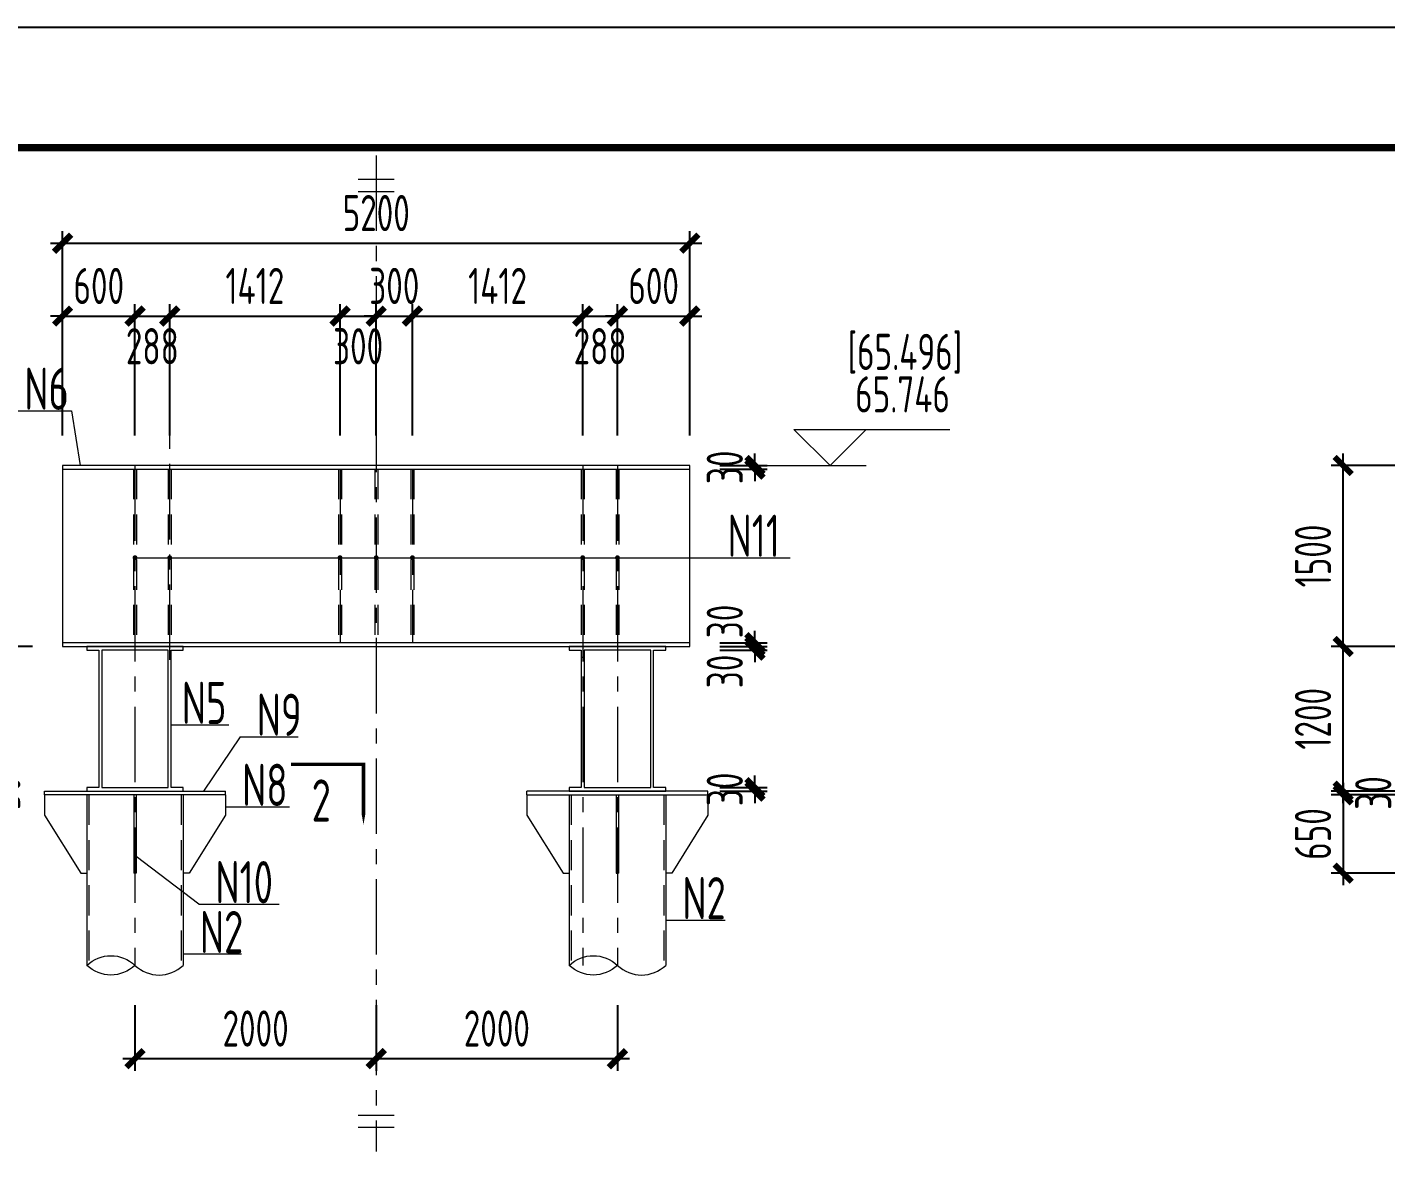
# Model space of a CAD drawing. Extents: x -2876908 to 633791, y -1383861 to 872234.
# Drawn here: x 189902 to 246225, y -529852 to -482523 of the extents above; entities that cross this region are included whole.
import ezdxf
from ezdxf.enums import TextEntityAlignment as Align

# ---------------------------------------------------------------- set-up
doc = ezdxf.new("R2010")
doc.units = 0
doc.header["$LTSCALE"] = 5
doc.header["$MEASUREMENT"] = 0
doc.linetypes.add('CENTER', pattern=[2, 1.25, -0.25, 0.25, -0.25])
doc.linetypes.add('DASHED', pattern=[0.75, 0.5, -0.25])
doc.layers.get('0').update_dxf_attribs({"linetype": 'CONTINUOUS', "lineweight": 25})
doc.layers.get('DEFPOINTS').update_dxf_attribs({"color": 35, "linetype": 'CONTINUOUS', "lineweight": 13})
for name, color, linetype, lineweight in [('1粗实线', 1, 'CONTINUOUS', 30), ('3中心线', 6, 'CENTER', 18), ('4虚线', 2, 'DASHED', 18), ('5标注', 3, 'CONTINUOUS', 15), ('6文本', 7, 'CONTINUOUS', 15), ('8轮廓线', 4, 'CONTINUOUS', 15), ('DIM', 3, 'CONTINUOUS', 0), ('HFZT', 5, 'CONTINUOUS', 15), ('REIND', 1, 'CONTINUOUS', 0), ('THIN', 7, 'CONTINUOUS', 0)]:
    doc.layers.add(name, color=color, linetype=linetype, lineweight=lineweight)
doc.styles.add('TSSD_Dimension', font='tssdeng.shx', dxfattribs={"width": 0.7, "bigfont": 'hztxt.shx'})
doc.styles.add('TSSD_NORM', font='tssdeng.shx', dxfattribs={"width": 0.7, "bigfont": 'hztxt.shx'})
doc.dimstyles.new('TSSD_100_100', dxfattribs={"dimtxt": 300, "dimasz": 100, "dimexe": 100, "dimexo": 250, "dimgap": 100, "dimtad": 1, "dimdec": 0, "dimzin": 0, "dimdsep": 46, "dimtxsty": 'TSSD_Dimension', "dimblk": 'ARCHTICK', "dimblk1": 'ARCHTICK', "dimblk2": 'ARCHTICK', "dimcen": 0, "dimdle": 100, "dimclrt": 7, "dimadec": 0, "dimazin": 0, "dimtfac": 1, "dimtdec": 0, "dimtix": 1, "dimtmove": 2, "dimatfit": 3, "dimfxl": 1, "dimtolj": 1, "dimtzin": 0, "dimarcsym": 0})

# ---------------------------------------------------------------- blocks, each defined once
blk = doc.blocks.new('施工设计图框')
at = {"color": 7, "linetype": 'Continuous'}
blk.add_lwpolyline([(-395.5, -13.5), (-395.5, 283.5), (24.5, 283.5), (24.5, -13.5), (-395.5, -13.5)], dxfattribs=at)
at = {"layer": '1粗实线', "color": 7, "linetype": 'Continuous', "const_width": 0.6}
blk.add_lwpolyline([(-370.5, -3.5), (-370.5, 273.5), (14.5, 273.5), (14.5, -3.5), (-370.5, -3.5)], dxfattribs=at)
at = {"layer": 'HFZT', "color": 2, "style": 'TSSD_NORM', "width": 0.7}
for tag, height, p in [('比例尺', 2.5, (7.25, 17.5)), ('图号', 2.5, (-20.49, 3.5)), ('日期', 2.5, (7.25, 3.5)), ('图名', 4, (-76.24, 0.75))]:
    blk.add_attdef(tag, text='', height=height, dxfattribs=at).set_placement(p, align=Align.MIDDLE)
blk = doc.blocks.new('_ArchTick')
at = {"color": 0, "linetype": 'ByBlock', "const_width": 0.5}
blk.add_lwpolyline([(-0.71, -0.71), (0.71, 0.71)], dxfattribs=at)
blk = doc.blocks.new('*D718')
at = {"layer": 'DEFPOINTS', "color": 0, "transparency": 16777216}
for p in [(194372, -521817), (204372, -521817), (204372, -525285)]:
    blk.add_point(p, dxfattribs=at)
at = {"layer": 'DIM', "color": 0, "lineweight": -2, "transparency": 16777216}
for p, q in [((194372, -523067), (194372, -525785)), ((204372, -523067), (204372, -525785)), ((193872, -525285), (204872, -525285))]:
    blk.add_line(p, q, dxfattribs=at)
at = {"layer": 'DIM', "color": 0, "lineweight": -2, "transparency": 16777216, "xscale": 500, "yscale": 500, "zscale": 500, "rotation": 180}
blk.add_blockref('_ArchTick', (194372, -525285), dxfattribs=at)
at = {"layer": 'DIM', "color": 0, "lineweight": -2, "transparency": 16777216, "xscale": 500, "yscale": 500, "zscale": 500}
blk.add_blockref('_ArchTick', (204372, -525285), dxfattribs=at)
at = {"layer": 'DIM', "color": 7, "transparency": 16777216, "insert": (199372, -524035), "char_height": 1500, "attachment_point": 5, "style": 'TSSD_Dimension'}
blk.add_mtext('\\A1;2000', dxfattribs=at)
blk = doc.blocks.new('*D719')
at = {"layer": 'DEFPOINTS', "color": 0, "transparency": 16777216}
for p in [(204372, -521817), (214372, -521817), (214372, -525285)]:
    blk.add_point(p, dxfattribs=at)
at = {"layer": 'DIM', "color": 0, "lineweight": -2, "transparency": 16777216}
for p, q in [((204372, -523067), (204372, -525785)), ((214372, -523067), (214372, -525785)), ((203872, -525285), (214872, -525285))]:
    blk.add_line(p, q, dxfattribs=at)
at = {"layer": 'DIM', "color": 0, "lineweight": -2, "transparency": 16777216, "xscale": 500, "yscale": 500, "zscale": 500, "rotation": 180}
blk.add_blockref('_ArchTick', (204372, -525285), dxfattribs=at)
at = {"layer": 'DIM', "color": 0, "lineweight": -2, "transparency": 16777216, "xscale": 500, "yscale": 500, "zscale": 500}
blk.add_blockref('_ArchTick', (214372, -525285), dxfattribs=at)
at = {"layer": 'DIM', "color": 7, "transparency": 16777216, "insert": (209372, -524035), "char_height": 1500, "attachment_point": 5, "style": 'TSSD_Dimension'}
blk.add_mtext('\\A1;2000', dxfattribs=at)
blk = doc.blocks.new('*D720')
at = {"layer": 'DEFPOINTS', "color": 0, "transparency": 16777216}
for p in [(190622, -514346), (187619, -517596), (190622, -517596)]:
    blk.add_point(p, dxfattribs=at)
at = {"layer": 'DIM', "color": 0, "lineweight": -2, "transparency": 16777216}
for p, q in [((187619, -513846), (187619, -518096)), ((189372, -514346), (187119, -514346)), ((189372, -517596), (187119, -517596))]:
    blk.add_line(p, q, dxfattribs=at)
at = {"layer": 'DIM', "color": 0, "lineweight": -2, "transparency": 16777216, "xscale": 500, "yscale": 500, "zscale": 500}
for p, rotation in [((187619, -514346), 90), ((187619, -517596), 270)]:
    blk.add_blockref('_ArchTick', p, dxfattribs=dict(at, rotation=rotation))
at = {"layer": 'DIM', "color": 7, "transparency": 16777216, "insert": (186369, -515971), "char_height": 1500, "attachment_point": 5, "rotation": 90, "style": 'TSSD_Dimension'}
blk.add_mtext('\\A1;650', dxfattribs=at)
blk = doc.blocks.new('*D721')
at = {"layer": 'DEFPOINTS', "color": 0, "transparency": 16777216}
for p in [(190622, -514196), (187619, -514346), (190622, -514346)]:
    blk.add_point(p, dxfattribs=at)
at = {"layer": 'DIM', "color": 0, "lineweight": -2, "transparency": 16777216}
for p, q in [((189372, -514196), (187119, -514196)), ((187619, -514196), (187619, -513696)), ((187619, -514196), (187619, -514346)), ((189372, -514346), (187119, -514346)), ((187619, -514346), (187619, -514846))]:
    blk.add_line(p, q, dxfattribs=at)
at = {"layer": 'DIM', "color": 0, "lineweight": -2, "transparency": 16777216, "xscale": 500, "yscale": 500, "zscale": 500}
for p, rotation in [((187619, -514196), 270), ((187619, -514346), 90)]:
    blk.add_blockref('_ArchTick', p, dxfattribs=dict(at, rotation=rotation))
at = {"layer": 'DIM', "color": 7, "transparency": 16777216, "insert": (188869, -514271), "char_height": 1500, "attachment_point": 5, "rotation": 90, "style": 'TSSD_Dimension'}
blk.add_mtext('\\A1;30', dxfattribs=at)
blk = doc.blocks.new('*D722')
at = {"layer": 'DEFPOINTS', "color": 0, "transparency": 16777216}
for p in [(187619, -508196), (191372, -508196), (190622, -514196)]:
    blk.add_point(p, dxfattribs=at)
at = {"layer": 'DIM', "color": 0, "lineweight": -2, "transparency": 16777216}
for p, q in [((187619, -514696), (187619, -507696)), ((190122, -508196), (187119, -508196)), ((189372, -514196), (187119, -514196))]:
    blk.add_line(p, q, dxfattribs=at)
at = {"layer": 'DIM', "color": 0, "lineweight": -2, "transparency": 16777216, "xscale": 500, "yscale": 500, "zscale": 500}
for p, rotation in [((187619, -508196), 90), ((187619, -514196), 270)]:
    blk.add_blockref('_ArchTick', p, dxfattribs=dict(at, rotation=rotation))
at = {"layer": 'DIM', "color": 7, "transparency": 16777216, "insert": (186369, -511196), "char_height": 1500, "attachment_point": 5, "rotation": 90, "style": 'TSSD_Dimension'}
blk.add_mtext('\\A1;1200', dxfattribs=at)
blk = doc.blocks.new('*D723')
at = {"layer": 'DEFPOINTS', "color": 0, "transparency": 16777216}
for p in [(187619, -500696), (190622, -500696), (191372, -508196)]:
    blk.add_point(p, dxfattribs=at)
at = {"layer": 'DIM', "color": 0, "lineweight": -2, "transparency": 16777216}
for p, q in [((189372, -500696), (187119, -500696)), ((187619, -508696), (187619, -500196)), ((190122, -508196), (187119, -508196))]:
    blk.add_line(p, q, dxfattribs=at)
at = {"layer": 'DIM', "color": 0, "lineweight": -2, "transparency": 16777216, "xscale": 500, "yscale": 500, "zscale": 500}
for p, rotation in [((187619, -500696), 90), ((187619, -508196), 270)]:
    blk.add_blockref('_ArchTick', p, dxfattribs=dict(at, rotation=rotation))
at = {"layer": 'DIM', "color": 7, "transparency": 16777216, "insert": (186369, -504446), "char_height": 1500, "attachment_point": 5, "rotation": 90, "style": 'TSSD_Dimension'}
blk.add_mtext('\\A1;1500', dxfattribs=at)
blk = doc.blocks.new('*D724')
at = {"layer": 'DEFPOINTS', "color": 0, "transparency": 16777216}
for p in [(217372, -500696), (217372, -500846), (220072, -500846)]:
    blk.add_point(p, dxfattribs=at)
at = {"layer": 'DIM', "color": 0, "lineweight": -2, "transparency": 16777216}
for p, q in [((218622, -500696), (220572, -500696)), ((220072, -500696), (220072, -500196)), ((220072, -500696), (220072, -500846)), ((218622, -500846), (220572, -500846)), ((220072, -500846), (220072, -501346))]:
    blk.add_line(p, q, dxfattribs=at)
at = {"layer": 'DIM', "color": 0, "lineweight": -2, "transparency": 16777216, "xscale": 500, "yscale": 500, "zscale": 500}
for p, rotation in [((220072, -500696), 270), ((220072, -500846), 90)]:
    blk.add_blockref('_ArchTick', p, dxfattribs=dict(at, rotation=rotation))
at = {"layer": 'DIM', "color": 7, "transparency": 16777216, "insert": (218822, -500771), "char_height": 1500, "attachment_point": 5, "rotation": 90, "style": 'TSSD_Dimension'}
blk.add_mtext('\\A1;30', dxfattribs=at)
blk = doc.blocks.new('*D725')
at = {"layer": 'DEFPOINTS', "color": 0, "transparency": 16777216}
for p in [(217372, -508046), (217372, -508196), (220072, -508196)]:
    blk.add_point(p, dxfattribs=at)
at = {"layer": 'DIM', "color": 0, "lineweight": -2, "transparency": 16777216}
for p, q in [((220072, -508046), (220072, -507546)), ((218622, -508046), (220572, -508046)), ((218622, -508196), (220572, -508196)), ((220072, -508046), (220072, -508196)), ((220072, -508196), (220072, -508696))]:
    blk.add_line(p, q, dxfattribs=at)
at = {"layer": 'DIM', "color": 0, "lineweight": -2, "transparency": 16777216, "xscale": 500, "yscale": 500, "zscale": 500}
for p, rotation in [((220072, -508046), 270), ((220072, -508196), 90)]:
    blk.add_blockref('_ArchTick', p, dxfattribs=dict(at, rotation=rotation))
at = {"layer": 'DIM', "color": 7, "transparency": 16777216, "insert": (218822, -507159), "char_height": 1500, "attachment_point": 5, "rotation": 90, "style": 'TSSD_Dimension'}
blk.add_mtext('\\A1;30', dxfattribs=at)
blk = doc.blocks.new('*D726')
at = {"layer": 'DEFPOINTS', "color": 0, "transparency": 16777216}
for p in [(217372, -508196), (217372, -508346), (220072, -508346)]:
    blk.add_point(p, dxfattribs=at)
at = {"layer": 'DIM', "color": 0, "lineweight": -2, "transparency": 16777216}
for p, q in [((220072, -508196), (220072, -507696)), ((218622, -508196), (220572, -508196)), ((218622, -508346), (220572, -508346)), ((220072, -508196), (220072, -508346)), ((220072, -508346), (220072, -508846))]:
    blk.add_line(p, q, dxfattribs=at)
at = {"layer": 'DIM', "color": 0, "lineweight": -2, "transparency": 16777216, "xscale": 500, "yscale": 500, "zscale": 500}
for p, rotation in [((220072, -508196), 270), ((220072, -508346), 90)]:
    blk.add_blockref('_ArchTick', p, dxfattribs=dict(at, rotation=rotation))
at = {"layer": 'DIM', "color": 7, "transparency": 16777216, "insert": (218822, -509232), "char_height": 1500, "attachment_point": 5, "rotation": 90, "style": 'TSSD_Dimension'}
blk.add_mtext('\\A1;30', dxfattribs=at)
blk = doc.blocks.new('*D727')
at = {"layer": 'DEFPOINTS', "color": 0, "transparency": 16777216}
for p in [(217372, -514046), (217372, -514196), (220072, -514196)]:
    blk.add_point(p, dxfattribs=at)
at = {"layer": 'DIM', "color": 0, "lineweight": -2, "transparency": 16777216}
for p, q in [((220072, -514046), (220072, -513546)), ((218622, -514046), (220572, -514046)), ((218622, -514196), (220572, -514196)), ((220072, -514046), (220072, -514196)), ((220072, -514196), (220072, -514696))]:
    blk.add_line(p, q, dxfattribs=at)
at = {"layer": 'DIM', "color": 0, "lineweight": -2, "transparency": 16777216, "xscale": 500, "yscale": 500, "zscale": 500}
for p, rotation in [((220072, -514046), 270), ((220072, -514196), 90)]:
    blk.add_blockref('_ArchTick', p, dxfattribs=dict(at, rotation=rotation))
at = {"layer": 'DIM', "color": 7, "transparency": 16777216, "insert": (218822, -514121), "char_height": 1500, "attachment_point": 5, "rotation": 90, "style": 'TSSD_Dimension'}
blk.add_mtext('\\A1;30', dxfattribs=at)
blk = doc.blocks.new('*D731')
at = {"layer": 'DEFPOINTS', "color": 0, "transparency": 16777216}
for p in [(194372, -494501), (191372, -500696), (194372, -500696)]:
    blk.add_point(p, dxfattribs=at)
at = {"layer": 'DIM', "color": 0, "lineweight": -2, "transparency": 16777216}
for p, q in [((191372, -494501), (190872, -494501)), ((191372, -499446), (191372, -494001)), ((191372, -494501), (194372, -494501)), ((194372, -499446), (194372, -494001)), ((194372, -494501), (194872, -494501))]:
    blk.add_line(p, q, dxfattribs=at)
at = {"layer": 'DIM', "color": 0, "lineweight": -2, "transparency": 16777216, "xscale": 500, "yscale": 500, "zscale": 500}
blk.add_blockref('_ArchTick', (191372, -494501), dxfattribs=at)
at = {"layer": 'DIM', "color": 0, "lineweight": -2, "transparency": 16777216, "xscale": 500, "yscale": 500, "zscale": 500, "rotation": 180}
blk.add_blockref('_ArchTick', (194372, -494501), dxfattribs=at)
at = {"layer": 'DIM', "color": 7, "transparency": 16777216, "insert": (192872, -493251), "char_height": 1500, "attachment_point": 5, "style": 'TSSD_Dimension'}
blk.add_mtext('\\A1;600', dxfattribs=at)
blk = doc.blocks.new('*D732')
at = {"layer": 'DEFPOINTS', "color": 0, "transparency": 16777216}
for p in [(202872, -494501), (195812, -500696), (202872, -500696)]:
    blk.add_point(p, dxfattribs=at)
at = {"layer": 'DIM', "color": 0, "lineweight": -2, "transparency": 16777216}
for p, q in [((195312, -494501), (203372, -494501)), ((195812, -499446), (195812, -494001)), ((202872, -499446), (202872, -494001))]:
    blk.add_line(p, q, dxfattribs=at)
at = {"layer": 'DIM', "color": 0, "lineweight": -2, "transparency": 16777216, "xscale": 500, "yscale": 500, "zscale": 500, "rotation": 180}
blk.add_blockref('_ArchTick', (195812, -494501), dxfattribs=at)
at = {"layer": 'DIM', "color": 0, "lineweight": -2, "transparency": 16777216, "xscale": 500, "yscale": 500, "zscale": 500}
blk.add_blockref('_ArchTick', (202872, -494501), dxfattribs=at)
at = {"layer": 'DIM', "color": 7, "transparency": 16777216, "insert": (199342, -493251), "char_height": 1500, "attachment_point": 5, "style": 'TSSD_Dimension'}
blk.add_mtext('\\A1;1412', dxfattribs=at)
blk = doc.blocks.new('*D733')
at = {"layer": 'DEFPOINTS', "color": 0, "transparency": 16777216}
for p in [(204372, -494501), (202872, -500696), (204372, -500696)]:
    blk.add_point(p, dxfattribs=at)
at = {"layer": 'DIM', "color": 0, "lineweight": -2, "transparency": 16777216}
for p, q in [((202372, -494501), (204872, -494501)), ((202872, -499446), (202872, -494001)), ((204372, -499446), (204372, -494001))]:
    blk.add_line(p, q, dxfattribs=at)
at = {"layer": 'DIM', "color": 0, "lineweight": -2, "transparency": 16777216, "xscale": 500, "yscale": 500, "zscale": 500, "rotation": 180}
blk.add_blockref('_ArchTick', (202872, -494501), dxfattribs=at)
at = {"layer": 'DIM', "color": 0, "lineweight": -2, "transparency": 16777216, "xscale": 500, "yscale": 500, "zscale": 500}
blk.add_blockref('_ArchTick', (204372, -494501), dxfattribs=at)
at = {"layer": 'DIM', "color": 7, "transparency": 16777216, "insert": (203622, -495751), "char_height": 1500, "attachment_point": 5, "style": 'TSSD_Dimension'}
blk.add_mtext('\\A1;300', dxfattribs=at)
blk = doc.blocks.new('*D734')
at = {"layer": 'DEFPOINTS', "color": 0, "transparency": 16777216}
for p in [(205872, -494501), (204372, -500696), (205872, -500696)]:
    blk.add_point(p, dxfattribs=at)
at = {"layer": 'DIM', "color": 0, "lineweight": -2, "transparency": 16777216}
for p, q in [((204372, -494501), (203872, -494501)), ((204372, -499446), (204372, -494001)), ((204372, -494501), (205872, -494501)), ((205872, -499446), (205872, -494001)), ((205872, -494501), (206372, -494501))]:
    blk.add_line(p, q, dxfattribs=at)
at = {"layer": 'DIM', "color": 0, "lineweight": -2, "transparency": 16777216, "xscale": 500, "yscale": 500, "zscale": 500}
blk.add_blockref('_ArchTick', (204372, -494501), dxfattribs=at)
at = {"layer": 'DIM', "color": 0, "lineweight": -2, "transparency": 16777216, "xscale": 500, "yscale": 500, "zscale": 500, "rotation": 180}
blk.add_blockref('_ArchTick', (205872, -494501), dxfattribs=at)
at = {"layer": 'DIM', "color": 7, "transparency": 16777216, "insert": (205122, -493251), "char_height": 1500, "attachment_point": 5, "style": 'TSSD_Dimension'}
blk.add_mtext('\\A1;300', dxfattribs=at)
blk = doc.blocks.new('*D735')
at = {"layer": 'DEFPOINTS', "color": 0, "transparency": 16777216}
for p in [(212932, -494501), (205872, -500696), (212932, -500696)]:
    blk.add_point(p, dxfattribs=at)
at = {"layer": 'DIM', "color": 0, "lineweight": -2, "transparency": 16777216}
for p, q in [((205372, -494501), (213432, -494501)), ((205872, -499446), (205872, -494001)), ((212932, -499446), (212932, -494001))]:
    blk.add_line(p, q, dxfattribs=at)
at = {"layer": 'DIM', "color": 0, "lineweight": -2, "transparency": 16777216, "xscale": 500, "yscale": 500, "zscale": 500, "rotation": 180}
blk.add_blockref('_ArchTick', (205872, -494501), dxfattribs=at)
at = {"layer": 'DIM', "color": 0, "lineweight": -2, "transparency": 16777216, "xscale": 500, "yscale": 500, "zscale": 500}
blk.add_blockref('_ArchTick', (212932, -494501), dxfattribs=at)
at = {"layer": 'DIM', "color": 7, "transparency": 16777216, "insert": (209402, -493251), "char_height": 1500, "attachment_point": 5, "style": 'TSSD_Dimension'}
blk.add_mtext('\\A1;1412', dxfattribs=at)
blk = doc.blocks.new('*D736')
at = {"layer": 'DEFPOINTS', "color": 0, "transparency": 16777216}
for p in [(217372, -494501), (214372, -500696), (217372, -500696)]:
    blk.add_point(p, dxfattribs=at)
at = {"layer": 'DIM', "color": 0, "lineweight": -2, "transparency": 16777216}
for p, q in [((214372, -494501), (213872, -494501)), ((214372, -499446), (214372, -494001)), ((214372, -494501), (217372, -494501)), ((217372, -499446), (217372, -494001)), ((217372, -494501), (217872, -494501))]:
    blk.add_line(p, q, dxfattribs=at)
at = {"layer": 'DIM', "color": 0, "lineweight": -2, "transparency": 16777216, "xscale": 500, "yscale": 500, "zscale": 500}
blk.add_blockref('_ArchTick', (214372, -494501), dxfattribs=at)
at = {"layer": 'DIM', "color": 0, "lineweight": -2, "transparency": 16777216, "xscale": 500, "yscale": 500, "zscale": 500, "rotation": 180}
blk.add_blockref('_ArchTick', (217372, -494501), dxfattribs=at)
at = {"layer": 'DIM', "color": 7, "transparency": 16777216, "insert": (215872, -493251), "char_height": 1500, "attachment_point": 5, "style": 'TSSD_Dimension'}
blk.add_mtext('\\A1;600', dxfattribs=at)
blk = doc.blocks.new('*D737')
at = {"layer": 'DEFPOINTS', "color": 0, "transparency": 16777216}
for p in [(217372, -491480), (191372, -500696), (217372, -500696)]:
    blk.add_point(p, dxfattribs=at)
at = {"layer": 'DIM', "color": 0, "lineweight": -2, "transparency": 16777216}
for p, q in [((191372, -499446), (191372, -490980)), ((217372, -499446), (217372, -490980)), ((190872, -491480), (217872, -491480))]:
    blk.add_line(p, q, dxfattribs=at)
at = {"layer": 'DIM', "color": 0, "lineweight": -2, "transparency": 16777216, "xscale": 500, "yscale": 500, "zscale": 500, "rotation": 180}
blk.add_blockref('_ArchTick', (191372, -491480), dxfattribs=at)
at = {"layer": 'DIM', "color": 0, "lineweight": -2, "transparency": 16777216, "xscale": 500, "yscale": 500, "zscale": 500}
blk.add_blockref('_ArchTick', (217372, -491480), dxfattribs=at)
at = {"layer": 'DIM', "color": 7, "transparency": 16777216, "insert": (204372, -490230), "char_height": 1500, "attachment_point": 5, "style": 'TSSD_Dimension'}
blk.add_mtext('\\A1;5200', dxfattribs=at)
blk = doc.blocks.new('*D738')
at = {"layer": 'DEFPOINTS', "color": 0, "transparency": 16777216}
for p in [(248208, -514346), (244455, -517596), (248208, -517596)]:
    blk.add_point(p, dxfattribs=at)
at = {"layer": 'DIM', "color": 0, "lineweight": -2, "transparency": 16777216}
for p, q in [((244455, -513846), (244455, -518096)), ((246958, -514346), (243955, -514346)), ((246958, -517596), (243955, -517596))]:
    blk.add_line(p, q, dxfattribs=at)
at = {"layer": 'DIM', "color": 0, "lineweight": -2, "transparency": 16777216, "xscale": 500, "yscale": 500, "zscale": 500}
for p, rotation in [((244455, -514346), 90), ((244455, -517596), 270)]:
    blk.add_blockref('_ArchTick', p, dxfattribs=dict(at, rotation=rotation))
at = {"layer": 'DIM', "color": 7, "transparency": 16777216, "insert": (243205, -515971), "char_height": 1500, "attachment_point": 5, "rotation": 90, "style": 'TSSD_Dimension'}
blk.add_mtext('\\A1;650', dxfattribs=at)
blk = doc.blocks.new('*D739')
at = {"layer": 'DEFPOINTS', "color": 0, "transparency": 16777216}
for p in [(248208, -514196), (244455, -514346), (248208, -514346)]:
    blk.add_point(p, dxfattribs=at)
at = {"layer": 'DIM', "color": 0, "lineweight": -2, "transparency": 16777216}
for p, q in [((246958, -514196), (243955, -514196)), ((244455, -514196), (244455, -513696)), ((244455, -514196), (244455, -514346)), ((246958, -514346), (243955, -514346)), ((244455, -514346), (244455, -514846))]:
    blk.add_line(p, q, dxfattribs=at)
at = {"layer": 'DIM', "color": 0, "lineweight": -2, "transparency": 16777216, "xscale": 500, "yscale": 500, "zscale": 500}
for p, rotation in [((244455, -514196), 270), ((244455, -514346), 90)]:
    blk.add_blockref('_ArchTick', p, dxfattribs=dict(at, rotation=rotation))
at = {"layer": 'DIM', "color": 7, "transparency": 16777216, "insert": (245705, -514271), "char_height": 1500, "attachment_point": 5, "rotation": 90, "style": 'TSSD_Dimension'}
blk.add_mtext('\\A1;30', dxfattribs=at)
blk = doc.blocks.new('*D740')
at = {"layer": 'DEFPOINTS', "color": 0, "transparency": 16777216}
for p in [(244455, -508196), (248208, -508196), (248208, -514196)]:
    blk.add_point(p, dxfattribs=at)
at = {"layer": 'DIM', "color": 0, "lineweight": -2, "transparency": 16777216}
for p, q in [((244455, -514696), (244455, -507696)), ((246958, -508196), (243955, -508196)), ((246958, -514196), (243955, -514196))]:
    blk.add_line(p, q, dxfattribs=at)
at = {"layer": 'DIM', "color": 0, "lineweight": -2, "transparency": 16777216, "xscale": 500, "yscale": 500, "zscale": 500}
for p, rotation in [((244455, -508196), 90), ((244455, -514196), 270)]:
    blk.add_blockref('_ArchTick', p, dxfattribs=dict(at, rotation=rotation))
at = {"layer": 'DIM', "color": 7, "transparency": 16777216, "insert": (243205, -511196), "char_height": 1500, "attachment_point": 5, "rotation": 90, "style": 'TSSD_Dimension'}
blk.add_mtext('\\A1;1200', dxfattribs=at)
blk = doc.blocks.new('*D741')
at = {"layer": 'DEFPOINTS', "color": 0, "transparency": 16777216}
for p in [(244455, -500696), (248208, -500696), (248208, -508196)]:
    blk.add_point(p, dxfattribs=at)
at = {"layer": 'DIM', "color": 0, "lineweight": -2, "transparency": 16777216}
for p, q in [((246958, -500696), (243955, -500696)), ((244455, -508696), (244455, -500196)), ((246958, -508196), (243955, -508196))]:
    blk.add_line(p, q, dxfattribs=at)
at = {"layer": 'DIM', "color": 0, "lineweight": -2, "transparency": 16777216, "xscale": 500, "yscale": 500, "zscale": 500}
for p, rotation in [((244455, -500696), 90), ((244455, -508196), 270)]:
    blk.add_blockref('_ArchTick', p, dxfattribs=dict(at, rotation=rotation))
at = {"layer": 'DIM', "color": 7, "transparency": 16777216, "insert": (243205, -504446), "char_height": 1500, "attachment_point": 5, "rotation": 90, "style": 'TSSD_Dimension'}
blk.add_mtext('\\A1;1500', dxfattribs=at)
blk = doc.blocks.new('*D1909')
at = {"layer": 'DEFPOINTS', "color": 0, "transparency": 16777216}
for p in [(195812, -494501), (194372, -500696), (195812, -500696)]:
    blk.add_point(p, dxfattribs=at)
at = {"layer": 'DIM', "color": 0, "lineweight": -2, "transparency": 16777216}
for p, q in [((193872, -494501), (196312, -494501)), ((194372, -499446), (194372, -494001)), ((195812, -499446), (195812, -494001))]:
    blk.add_line(p, q, dxfattribs=at)
at = {"layer": 'DIM', "color": 0, "lineweight": -2, "transparency": 16777216, "xscale": 500, "yscale": 500, "zscale": 500, "rotation": 180}
blk.add_blockref('_ArchTick', (194372, -494501), dxfattribs=at)
at = {"layer": 'DIM', "color": 0, "lineweight": -2, "transparency": 16777216, "xscale": 500, "yscale": 500, "zscale": 500}
blk.add_blockref('_ArchTick', (195812, -494501), dxfattribs=at)
at = {"layer": 'DIM', "color": 7, "transparency": 16777216, "insert": (195092, -495751), "char_height": 1500, "attachment_point": 5, "style": 'TSSD_Dimension'}
blk.add_mtext('\\A1;288', dxfattribs=at)
blk = doc.blocks.new('*D1910')
at = {"layer": 'DEFPOINTS', "color": 0, "transparency": 16777216}
for p in [(214372, -494501), (212932, -500696), (214372, -500696)]:
    blk.add_point(p, dxfattribs=at)
at = {"layer": 'DIM', "color": 0, "lineweight": -2, "transparency": 16777216}
for p, q in [((212432, -494501), (214872, -494501)), ((212932, -499446), (212932, -494001)), ((214372, -499446), (214372, -494001))]:
    blk.add_line(p, q, dxfattribs=at)
at = {"layer": 'DIM', "color": 0, "lineweight": -2, "transparency": 16777216, "xscale": 500, "yscale": 500, "zscale": 500, "rotation": 180}
blk.add_blockref('_ArchTick', (212932, -494501), dxfattribs=at)
at = {"layer": 'DIM', "color": 0, "lineweight": -2, "transparency": 16777216, "xscale": 500, "yscale": 500, "zscale": 500}
blk.add_blockref('_ArchTick', (214372, -494501), dxfattribs=at)
at = {"layer": 'DIM', "color": 7, "transparency": 16777216, "insert": (213652, -495751), "char_height": 1500, "attachment_point": 5, "style": 'TSSD_Dimension'}
blk.add_mtext('\\A1;288', dxfattribs=at)

msp = doc.modelspace()

# ---------------------------------------------------------------- linework, layer by layer
at = {"layer": '3中心线', "ltscale": 500}
for p, q in [((204372.063, -487844.964), (204372.063, -529139.677)), ((195812.063, -508756.096), (195812.063, -496912.357)), ((194372.063, -500695.534), (194372.063, -521417.439)), ((212932.063, -500695.534), (212932.063, -521417.439)), ((214372.063, -500695.534), (214372.063, -521417.439)), ((202872.063, -500845.534), (202872.063, -508045.534)), ((205872.063, -500845.534), (205872.063, -508045.534))]:
    msp.add_line(p, q, dxfattribs=at)
at = {"layer": '4虚线', "ltscale": 500}
for p, q in [((194312.063, -500845.534), (194312.063, -508045.534)), ((194432.063, -500845.534), (194432.063, -508045.534)), ((195752.063, -500845.534), (195752.063, -508045.534)), ((195872.063, -500845.534), (195872.063, -508045.534)), ((202812.063, -500845.534), (202812.063, -508045.534)), ((202932.063, -500845.534), (202932.063, -508045.534)), ((204312.063, -500845.534), (204312.063, -508045.534)), ((204432.063, -500845.534), (204432.063, -508045.534)), ((205812.063, -500845.534), (205812.063, -508045.534)), ((205932.063, -500845.534), (205932.063, -508045.534)), ((212872.063, -500845.534), (212872.063, -508045.534)), ((212992.063, -500845.534), (212992.063, -508045.534)), ((214312.063, -500845.534), (214312.063, -508045.534)), ((214432.063, -500845.534), (214432.063, -508045.534)), ((192452.063, -514345.534), (192452.063, -521417.439)), ((196292.063, -514345.534), (196292.063, -521417.439)), ((212452.063, -514345.534), (212452.063, -521417.439)), ((216292.063, -514345.534), (216292.063, -521417.439))]:
    msp.add_line(p, q, dxfattribs=at)
at = {"layer": '5标注'}
for p, q in [((189344.168, -498422.327), (191738.915, -498422.327)), ((191738.915, -498422.327), (192104.598, -500695.534)), ((194372.063, -504516.172), (221532.786, -504516.172)), ((212992.063, -508656.413), (212872.063, -508656.413)), ((195872.063, -511445.534), (198266.81, -511445.534)), ((198728.387, -511937.757), (197210.175, -514195.534)), ((198728.387, -511937.757), (201140.945, -511937.757)), ((198122.063, -514845.534), (200781.343, -514845.534)), ((197015.532, -518876.82), (194422.063, -516903.304)), ((197015.532, -518876.82), (200350.78, -518876.82)), ((216372.063, -519540.76), (218835.929, -519540.76)), ((196372.063, -520945.299), (198788.536, -520945.299))]:
    msp.add_line(p, q, dxfattribs=at)
at = {"layer": '5标注', "flags": 128}
msp.add_lwpolyline([(200843.703, -513082.744, 150, 150, 0), (203843.703, -513082.744, 150, 150, 0), (203843.703, -514582.744, 350, 0, 0), (203843.703, -515582.744, 0, 0, 0)], format="xyseb", dxfattribs=at)
at = {"layer": '8轮廓线'}
for p, q in [((217372.063, -500695.534), (191372.063, -500695.534)), ((191372.063, -500695.534), (191372.063, -508195.534)), ((217372.063, -508195.534), (217372.063, -500695.534)), ((191372.063, -500845.534), (217372.063, -500845.534)), ((217372.063, -508045.534), (191372.063, -508045.534)), ((191372.063, -508195.534), (217372.063, -508195.534)), ((190622.063, -514345.534), (190622.063, -514195.534)), ((190622.063, -514195.534), (198122.063, -514195.534)), ((192372.063, -514195.534), (196372.063, -514195.534)), ((198122.063, -514345.534), (198122.063, -514195.534)), ((210622.063, -514345.534), (210622.063, -514195.534)), ((218122.063, -514195.534), (210622.063, -514195.534)), ((216372.063, -514195.534), (212372.063, -514195.534)), ((218122.063, -514345.534), (218122.063, -514195.534)), ((198122.063, -514345.534), (190622.063, -514345.534)), ((190622.063, -514345.534), (190622.063, -515195.534)), ((192372.063, -514345.534), (192372.063, -521417.439)), ((194322.063, -514345.534), (194322.063, -517595.534)), ((194422.063, -514345.534), (194422.063, -517595.534)), ((196372.063, -514345.534), (196372.063, -521417.439)), ((198122.063, -514345.534), (198122.063, -515195.534)), ((210622.063, -514345.534), (218122.063, -514345.534)), ((210622.063, -514345.534), (210622.063, -515195.534)), ((212372.063, -514345.534), (212372.063, -521417.439)), ((214322.063, -514345.534), (214322.063, -517595.534)), ((214422.063, -514345.534), (214422.063, -517595.534)), ((216372.063, -514345.534), (216372.063, -521417.439)), ((218122.063, -514345.534), (218122.063, -515195.534)), ((190622.063, -515195.534), (192122.063, -517595.534)), ((198122.063, -515195.534), (196622.063, -517595.534)), ((210622.063, -515195.534), (212122.063, -517595.534)), ((218122.063, -515195.534), (216622.063, -517595.534)), ((192122.063, -517595.534), (192372.063, -517595.534)), ((194422.063, -517595.534), (194322.063, -517595.534)), ((196622.063, -517595.534), (196372.063, -517595.534)), ((212122.063, -517595.534), (212372.063, -517595.534)), ((214322.063, -517595.534), (214422.063, -517595.534)), ((216622.063, -517595.534), (216372.063, -517595.534))]:
    msp.add_line(p, q, dxfattribs=at)
for points in [[(192372.063, -514195.534), (196372.063, -514195.534), (196372.063, -514045.534), (195872.063, -514045.534), (195872.063, -508345.534), (196372.063, -508345.534), (196372.063, -508195.534), (192372.063, -508195.534), (192372.063, -508345.534), (192872.063, -508345.534), (192872.063, -514045.534), (192372.063, -514045.534)], [(192992.063, -514045.534), (195752.063, -514045.534), (195752.063, -508345.534), (192992.063, -508345.534)], [(212372.063, -514195.534), (216372.063, -514195.534), (216372.063, -514045.534), (215872.063, -514045.534), (215872.063, -508345.534), (216372.063, -508345.534), (216372.063, -508195.534), (212372.063, -508195.534), (212372.063, -508345.534), (212872.063, -508345.534), (212872.063, -514045.534), (212372.063, -514045.534)], [(212992.063, -514045.534), (215752.063, -514045.534), (215752.063, -508345.534), (212992.063, -508345.534)]]:
    msp.add_lwpolyline(points, close=True, dxfattribs=at)
at = {"layer": 'REIND', "const_width": 100}
for points in [[(194322.063, -504516.172, 1), (194422.063, -504516.172, 1)], [(195762.063, -504516.172, 1), (195862.063, -504516.172, 1)], [(202822.063, -504516.172, 1), (202922.063, -504516.172, 1)], [(204322.063, -504516.172, 1), (204422.063, -504516.172, 1)], [(205822.063, -504516.172, 1), (205922.063, -504516.172, 1)], [(212882.063, -504516.172, 1), (212982.063, -504516.172, 1)], [(214322.063, -504516.172, 1), (214422.063, -504516.172, 1)]]:
    msp.add_lwpolyline(points, format="xyb", close=True, dxfattribs=at)
at = {"layer": 'THIN'}
for p, q in [((205122.063, -488844.964), (203622.063, -488844.964)), ((205122.063, -489344.964), (203622.063, -489344.964)), ((223188.485, -500695.534), (221688.485, -499195.534)), ((221688.485, -499195.534), (224688.485, -499195.534)), ((223188.485, -500695.534), (224688.485, -499195.534)), ((224688.485, -499195.534), (228154.831, -499195.534)), ((220572.099, -500695.534), (224688.485, -500695.534)), ((205122.063, -527639.677), (203622.063, -527639.677)), ((205122.063, -528139.677), (203622.063, -528139.677))]:
    msp.add_line(p, q, dxfattribs=at)
for points in [[(194372.063, -521417.439, -0.4), (192372.063, -521417.439, -0.4), (194372.063, -521417.439, 0.4), (196372.063, -521417.439, 0.4)], [(214372.063, -521417.439, -0.4), (212372.063, -521417.439, -0.4), (214372.063, -521417.439, 0.4), (216372.063, -521417.439, 0.4)]]:
    msp.add_lwpolyline(points, format="xyb", dxfattribs=at)

# ---------------------------------------------------------------- block references
at = {"xscale": 500, "yscale": 500, "zscale": 500}
msp.add_blockref('施工设计图框', (358492.46, -624273.382), dxfattribs=at)

# ---------------------------------------------------------------- texts
at = {"layer": '5标注', "color": 7, "char_height": 1750, "attachment_point": 7, "style": 'TSSD_NORM'}
for s, insert in [('N6', (189782.409, -498389.827)), ('N11', (218934.665, -504483.672)), ('N5', (196310.304, -511413.034)), ('N9', (199416.628, -511905.257)), ('N8', (198810.304, -514813.034)), ('N10', (197703.773, -518844.32)), ('N2', (217060.304, -519508.26)), ('N2', (197060.304, -520912.799))]:
    msp.add_mtext(s, dxfattribs=dict(at, insert=insert))
at = {"layer": '6文本', "style": 'TSSD_NORM', "width": 0.7}
msp.add_text('2', height=1750, dxfattribs=at).set_placement((202093.703, -514582.744), align=Align.MIDDLE_CENTER)
at = {"layer": 'DIM', "color": 7, "style": 'TSSD_Dimension', "width": 0.7}
for s, p in [('[65.496]', (228660.948, -497185.503)), ('65.746', (228154.831, -498945.534))]:
    msp.add_text(s, height=1500, dxfattribs=at).set_placement(p, align=Align.BOTTOM_RIGHT)

# ---------------------------------------------------------------- dimensions: what is measured, and where the dimension line sits
at = {"layer": 'DIM'}
for base, p1, p2, picture, middle in [((217372.063, -491479.789), (191372.063, -500695.534), (217372.063, -500695.534), '*D737', (204372.063, -490229.789)), ((194372.063, -494500.575), (191372.063, -500695.534), (194372.063, -500695.534), '*D731', (192872.063, -493250.575)), ((202872.063, -494500.575), (195812.063, -500695.534), (202872.063, -500695.534), '*D732', (199342.063, -493250.575)), ((205872.063, -494500.575), (204372.063, -500695.534), (205872.063, -500695.534), '*D734', (205122.063, -493250.575)), ((212932.063, -494500.575), (205872.063, -500695.534), (212932.063, -500695.534), '*D735', (209402.063, -493250.575)), ((217372.063, -494500.575), (214372.063, -500695.534), (217372.063, -500695.534), '*D736', (215872.063, -493250.575)), ((204372.063, -525285.351), (194372.063, -521817.439), (204372.063, -521817.439), '*D718', (199372.063, -524035.351)), ((214372.063, -525285.351), (204372.063, -521817.439), (214372.063, -521817.439), '*D719', (209372.063, -524035.351))]:
    dim = msp.add_linear_dim(base=base, p1=p1, p2=p2, dimstyle='TSSD_100_100', override={"dimtxt": 1500, "dimasz": 500, "dimexe": 500, "dimexo": 1250, "dimgap": 500, "dimlfac": 0.2, "dimdle": 500}, dxfattribs=at)
    dim.commit()
    dim.dimension.update_dxf_attribs({"geometry": picture, "text_midpoint": middle})
for base, p1, p2, picture, middle in [((195812.063, -494500.575), (194372.063, -500695.534), (195812.063, -500695.534), '*D1909', (195092.063, -495750.575)), ((204372.063, -494500.575), (202872.063, -500695.534), (204372.063, -500695.534), '*D733', (203622.063, -495750.575)), ((214372.063, -494500.575), (212932.063, -500695.534), (214372.063, -500695.534), '*D1910', (213652.063, -495750.575))]:
    dim = msp.add_linear_dim(base=base, p1=p1, p2=p2, dimstyle='TSSD_100_100', override={"dimtxt": 1500, "dimasz": 500, "dimexe": 500, "dimexo": 1250, "dimgap": 500, "dimlfac": 0.2, "dimdle": 500}, dxfattribs=at)
    dim.commit()
    dim.dimension.update_dxf_attribs({"geometry": picture, "text_midpoint": middle, "dimtype": 160})
for base, p1, p2, picture, middle in [((220072.099, -500845.534), (217372.063, -500695.534), (217372.063, -500845.534), '*D724', (218822.099, -500770.534)), ((187619.087, -500695.534), (191372.063, -508195.534), (190622.063, -500695.534), '*D723', (186369.087, -504445.534)), ((244455.226, -500695.534), (248208.202, -508195.534), (248208.202, -500695.534), '*D741', (243205.226, -504445.534)), ((187619.087, -508195.534), (190622.063, -514195.534), (191372.063, -508195.534), '*D722', (186369.087, -511195.534)), ((244455.226, -508195.534), (248208.202, -514195.534), (248208.202, -508195.534), '*D740', (243205.226, -511195.534)), ((220072.099, -514195.534), (217372.063, -514045.534), (217372.063, -514195.534), '*D727', (218822.099, -514120.534)), ((187619.087, -517595.534), (190622.063, -514345.534), (190622.063, -517595.534), '*D720', (186369.087, -515970.534)), ((244455.226, -517595.534), (248208.202, -514345.534), (248208.202, -517595.534), '*D738', (243205.226, -515970.534))]:
    dim = msp.add_linear_dim(base=base, p1=p1, p2=p2, angle=90, dimstyle='TSSD_100_100', override={"dimtxt": 1500, "dimasz": 500, "dimexe": 500, "dimexo": 1250, "dimgap": 500, "dimlfac": 0.2, "dimdle": 500}, dxfattribs=at)
    dim.commit()
    dim.dimension.update_dxf_attribs({"geometry": picture, "text_midpoint": middle})
for base, p1, p2, picture, middle in [((220072.099, -508195.534), (217372.063, -508045.534), (217372.063, -508195.534), '*D725', (218822.099, -507158.995)), ((220072.099, -508345.534), (217372.063, -508195.534), (217372.063, -508345.534), '*D726', (218822.099, -509232.072)), ((187619.087, -514345.534), (190622.063, -514195.534), (190622.063, -514345.534), '*D721', (188869.087, -514270.534)), ((244455.226, -514345.534), (248208.202, -514195.534), (248208.202, -514345.534), '*D739', (245705.226, -514270.534))]:
    dim = msp.add_linear_dim(base=base, p1=p1, p2=p2, angle=90, dimstyle='TSSD_100_100', override={"dimtxt": 1500, "dimasz": 500, "dimexe": 500, "dimexo": 1250, "dimgap": 500, "dimlfac": 0.2, "dimdle": 500}, dxfattribs=at)
    dim.commit()
    dim.dimension.update_dxf_attribs({"geometry": picture, "text_midpoint": middle, "dimtype": 160})

doc.saveas('drawing.dxf')
